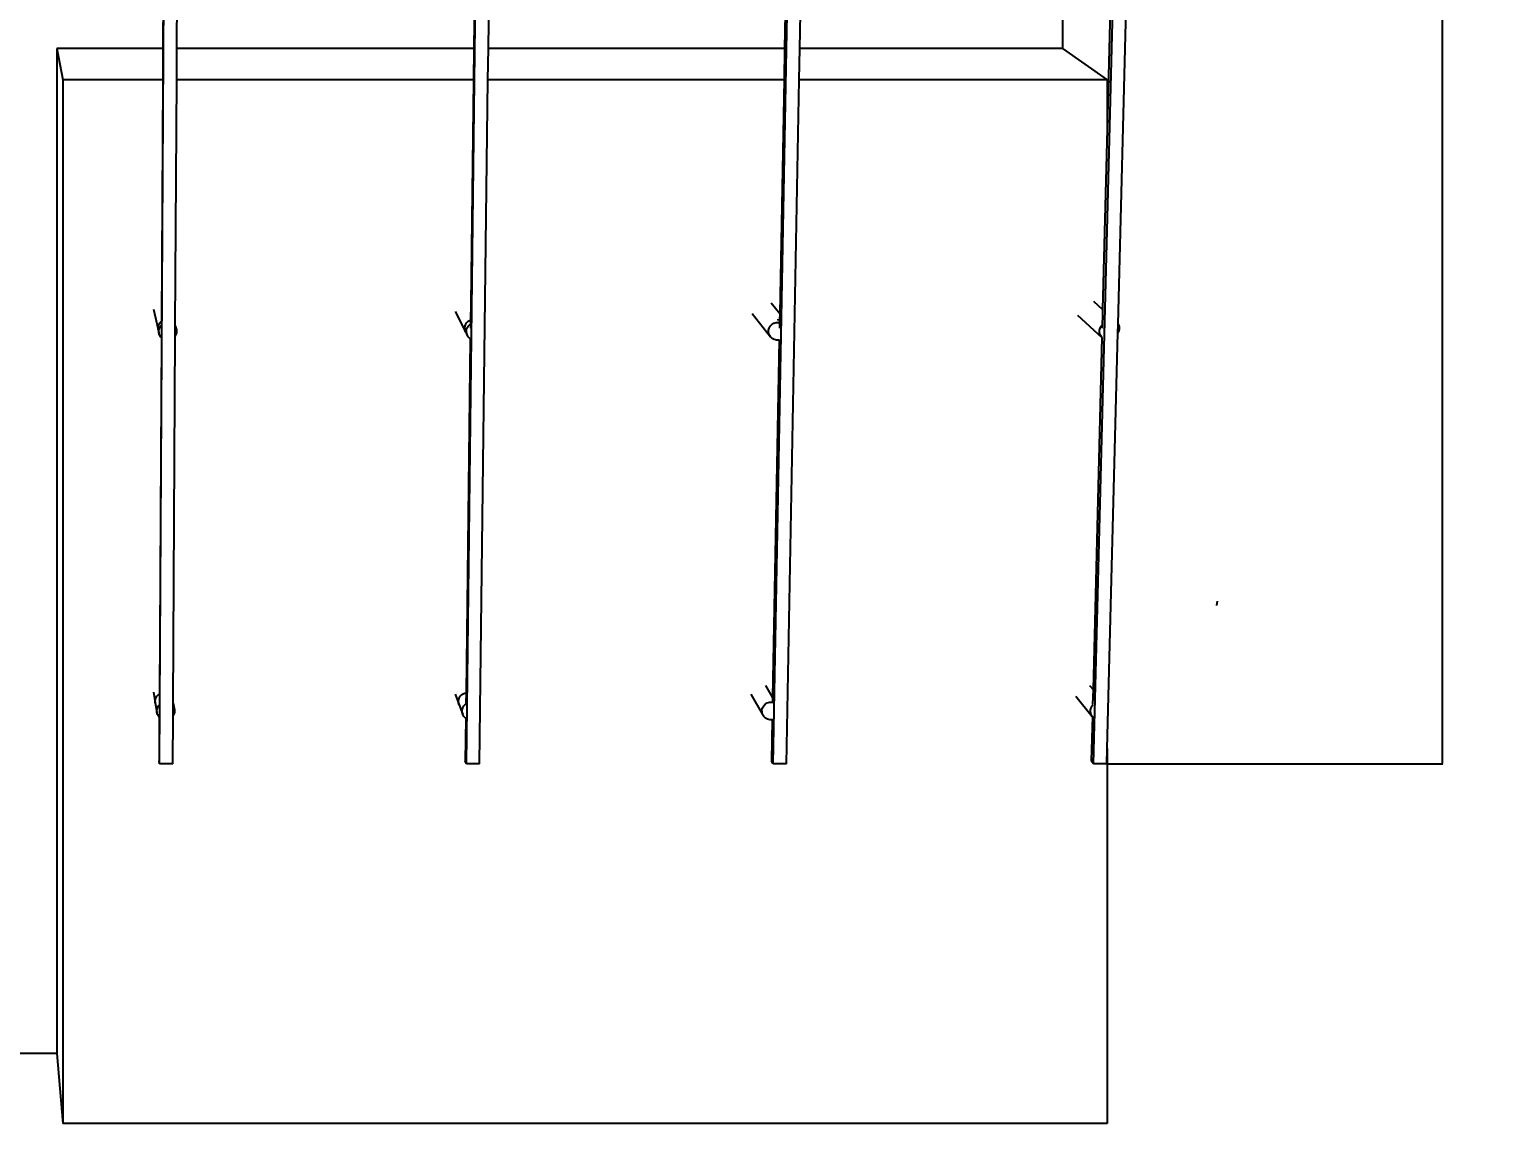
# Model space of a CAD drawing. Header units: inches. Extents: x -614 to 848, y -1045 to 1103.
# Drawn here: x 65 to 848, y -1003 to -421 of the extents above; entities that cross this region are included whole.
import ezdxf

# ---------------------------------------------------------------- set-up
doc = ezdxf.new("R2010")
doc.units = ezdxf.units.IN
doc.header["$MEASUREMENT"] = 0
doc.dimstyles.get("Standard").update_dxf_attribs({"dimtxt": 24, "dimasz": 0.18, "dimexe": 0.18, "dimexo": 0.0625, "dimgap": 0.09, "dimtad": 0, "dimtih": 1, "dimtoh": 1, "dimdec": 4, "dimzin": 0, "dimdsep": 46, "dimtxsty": 'Standard', "dimcen": 0.09, "dimclrd": 1, "dimclre": 1, "dimclrt": 1, "dimadec": 0, "dimazin": 0, "dimtfac": 1, "dimtdec": 4, "dimtofl": 0, "dimtmove": 0, "dimatfit": 3, "dimfxl": 1, "dimtolj": 1, "dimtzin": 0, "dimarcsym": 0})

# ---------------------------------------------------------------- blocks, each defined once
blk = doc.blocks.new('*D1')
at = {"color": 1, "lineweight": -2, "transparency": 16777216}
for p, q in [((684.54, 1015.55), (816.19, 1015.55)), ((816.01, 1015.37), (816.01, 114.12)), ((816.01, -811.32), (816.01, 89.94)), ((637.71, -811.5), (816.19, -811.5))]:
    blk.add_line(p, q, dxfattribs=at)
at = {"color": 1, "transparency": 16777216}
for points in [[(815.98, 1015.37), (816.04, 1015.37), (816.01, 1015.55)], [(815.98, -811.32), (816.04, -811.32), (816.01, -811.5)]]:
    blk.add_solid(points, dxfattribs=at)
at = {"layer": 'Defpoints', "color": 0, "transparency": 16777216}
for p in [(684.47, 1015.55), (637.65, -811.5), (816.01, -811.5)]:
    blk.add_point(p, dxfattribs=at)
at = {"color": 1, "transparency": 16777216, "insert": (816.01, 102.03), "char_height": 24, "attachment_point": 5}
blk.add_mtext("\\A1;124'", dxfattribs=at)

msp = doc.modelspace()

# ---------------------------------------------------------------- linework, layer by layer
for p, q in [((134.56857, -811.49995), (144.44999, 1015.55191)), ((297.50472, -811.49995), (319.35059, 1015.55191)), ((460.44086, -811.49995), (494.25119, 1015.55191)), ((630.61846, -811.49995), (676.92499, 1015.55191)), ((309.19133, -431.30695), (324.66183, 832.66782)), ((474.61717, -431.30695), (498.36482, 832.66782)), ((614.16305, -364.85099), (614.16305, -431.30695)), ((136.62089, -380.38159), (136.34607, -431.30695)), ((143.76549, -431.30695), (144.05914, -379.70727)), ((302.03516, -380.95493), (301.43441, -431.30695)), ((467.43563, -381.8691), (466.52276, -431.30695)), ((640.23713, -380.34061), (637.86191, -474.26127)), ((643.64206, -577.75252), (648.66876, -381.6088)), ((80.08921, -431.30695), (83.17963, -447.94989)), ((136.34607, -431.30695), (80.08921, -431.30695)), ((80.08921, -431.30695), (80.08921, -965.3808)), ((136.34607, -431.30695), (136.25625, -447.94989)), ((143.67077, -447.94989), (143.76549, -431.30695)), ((301.43441, -431.30695), (143.76549, -431.30695)), ((301.43441, -431.30695), (301.23585, -447.94989)), ((308.98763, -447.94989), (309.19133, -431.30695)), ((466.52276, -431.30695), (309.19133, -431.30695)), ((466.52276, -431.30695), (466.21545, -447.94989)), ((474.30448, -447.94989), (474.61717, -431.30695)), ((614.16305, -431.30695), (474.61717, -431.30695)), ((614.16305, -431.30695), (637.86191, -447.94989)), ((83.17963, -447.94989), (83.17963, -1002.63217)), ((136.25625, -447.94989), (83.17963, -447.94989)), ((136.25625, -447.94989), (135.56396, -576.23193)), ((142.92741, -578.56965), (143.67077, -447.94989)), ((301.23585, -447.94989), (143.67077, -447.94989)), ((301.23585, -447.94989), (299.81473, -567.06324)), ((304.53793, -811.49995), (308.98763, -447.94989)), ((466.21545, -447.94989), (308.98763, -447.94989)), ((466.21545, -447.94989), (463.92348, -572.07407)), ((467.47408, -811.49995), (474.30448, -447.94989)), ((637.86191, -447.94989), (474.30448, -447.94989)), ((637.86191, -447.94989), (637.86191, -474.26127)), ((637.86191, -474.26127), (635.44085, -569.99398)), ((131.31797, -569.93398), (133.78133, -580.62525)), ((291.54924, -571.09557), (297.01835, -581.80862)), ((299.81473, -567.06324), (299.71333, -575.56198)), ((459.33383, -566.41447), (463.92348, -572.07407)), ((630.51102, -565.57189), (635.44085, -569.99398)), ((635.44085, -569.99398), (635.36363, -573.04768)), ((133.76606, -579.39603), (134.06944, -578.20474)), ((134.06944, -578.20474), (134.67082, -577.13257)), ((134.46015, -579.88977), (135.06328, -578.81447)), ((134.67082, -577.13257), (135.52921, -576.25258)), ((135.06328, -578.81447), (135.55273, -578.3127)), ((135.52921, -576.25258), (135.56396, -576.23193)), ((135.55273, -578.3127), (135.54366, -579.99388)), ((135.56396, -576.23193), (135.55273, -578.3127)), ((142.92303, -579.33855), (142.92692, -578.65449)), ((142.92692, -578.65449), (142.92741, -578.56965)), ((142.92692, -578.65449), (143.10289, -579.27999)), ((142.92741, -578.56965), (143.10289, -579.27999)), ((296.67017, -579.39603), (296.97356, -578.20474)), ((296.97356, -578.20474), (297.57494, -577.13257)), ((297.57494, -577.13257), (298.43332, -576.25258)), ((297.83901, -579.88977), (298.44214, -578.81447)), ((298.43332, -576.25258), (299.49022, -575.62474)), ((298.44214, -578.81447), (299.30303, -577.93191)), ((299.30303, -577.93191), (299.68778, -577.70335)), ((299.49022, -575.62474), (299.71333, -575.56198)), ((299.68778, -577.70335), (299.66045, -579.99389)), ((299.71333, -575.56198), (299.68778, -577.70335)), ((449.23909, -572.133), (459.00002, -584.56412)), ((458.32543, -579.88977), (458.92856, -578.81447)), ((458.92856, -578.81447), (459.78944, -577.93191)), ((459.78944, -577.93191), (460.84942, -577.30225)), ((460.84942, -577.30225), (462.03625, -576.96837)), ((462.03625, -576.96837), (463.26904, -576.95305)), ((462.81993, -575.50501), (463.57771, -575.29184)), ((463.26904, -576.95305), (463.83075, -577.0961)), ((463.57771, -575.29184), (463.86413, -575.28828)), ((463.83075, -577.0961), (463.77724, -579.9939)), ((463.86413, -575.28828), (463.83075, -577.0961)), ((463.92348, -572.07407), (463.86413, -575.28828)), ((622.14385, -572.97558), (635.06451, -584.87512)), ((634.10445, -579.88977), (634.70758, -578.81447)), ((634.70758, -578.81447), (635.23136, -578.2775)), ((635.23136, -578.2775), (635.18796, -579.99384)), ((635.36363, -573.04768), (635.23136, -578.2775)), ((643.52411, -582.35506), (643.64206, -577.75252)), ((643.64206, -577.75252), (643.84647, -578.09661)), ((643.84647, -578.09661), (644.17937, -579.27999)), ((133.78133, -580.62525), (133.76606, -579.39603)), ((133.78133, -580.62525), (134.1712, -582.31732)), ((134.15588, -581.08452), (134.46015, -579.88977)), ((134.1712, -582.31732), (134.15588, -581.08452)), ((134.50507, -583.50415), (134.1712, -582.31732)), ((135.51699, -584.93698), (134.49457, -774.3922)), ((135.13474, -584.56412), (134.50507, -583.50415)), ((135.51699, -584.93698), (135.13474, -584.56412)), ((135.54366, -584.963), (135.51699, -584.93698)), ((141.78539, -779.2379), (142.89655, -583.99193)), ((142.89655, -583.99193), (142.92303, -579.33855)), ((143.23097, -583.3957), (142.89655, -583.99193)), ((142.92303, -579.33855), (143.18605, -579.78132)), ((143.10289, -579.27999), (143.51992, -580.96814)), ((143.18605, -579.78132), (143.51992, -580.96814)), ((143.53524, -582.20094), (143.23097, -583.3957)), ((143.51992, -580.96814), (143.53524, -582.20094)), ((296.68545, -580.62525), (296.67017, -579.39603)), ((297.01835, -581.80862), (296.68545, -580.62525)), ((297.01835, -581.80862), (297.88393, -583.50415)), ((299.59433, -585.53617), (297.34903, -773.72855)), ((297.53474, -581.08452), (297.83901, -579.88977)), ((297.55006, -582.31732), (297.53474, -581.08452)), ((297.88393, -583.50415), (297.55006, -582.31732)), ((298.5136, -584.56412), (297.88393, -583.50415)), ((299.39615, -585.42501), (298.5136, -584.56412)), ((299.59433, -585.53617), (299.39615, -585.42501)), ((299.66045, -585.57326), (299.59433, -585.53617)), ((458.02115, -581.08452), (458.32543, -579.88977)), ((458.03648, -582.31732), (458.02115, -581.08452)), ((458.37035, -583.50415), (458.03648, -582.31732)), ((459.00002, -584.56412), (458.37035, -583.50415)), ((459.88257, -585.42501), (459.00002, -584.56412)), ((460.95787, -586.02814), (459.88257, -585.42501)), ((463.66192, -586.23931), (460.1587, -775.96091)), ((462.15263, -586.33241), (460.95787, -586.02814)), ((463.38542, -586.31709), (462.15263, -586.33241)), ((463.66192, -586.23931), (463.38542, -586.31709)), ((463.77724, -586.20687), (463.66192, -586.23931)), ((635.06451, -584.87512), (630.33247, -771.98852)), ((633.80018, -581.08452), (634.10445, -579.88977)), ((633.8155, -582.31732), (633.80018, -581.08452)), ((634.14937, -583.50415), (633.8155, -582.31732)), ((634.77904, -584.56412), (634.14937, -583.50415)), ((635.18796, -584.963), (634.77904, -584.56412)), ((635.06515, -584.84991), (635.06451, -584.87512)), ((637.86191, -803.29662), (643.52411, -582.35506)), ((643.89126, -581.70049), (643.52411, -582.35506)), ((644.19464, -580.5092), (643.89126, -581.70049)), ((644.17937, -579.27999), (644.19464, -580.5092)), ((696.27463, -725.06311), (695.84615, -727.32616)), ((131.31797, -773.31748), (132.28339, -779.00276)), ((134.01169, -774.67905), (134.49457, -774.3922)), ((134.49457, -774.3922), (134.46501, -779.86864)), ((291.54924, -774.47907), (293.69265, -780.17288)), ((295.09178, -774.67905), (296.13684, -774.05824)), ((296.13684, -774.05824), (297.30697, -773.72907)), ((297.34903, -773.72855), (297.28269, -779.28914)), ((297.30697, -773.72907), (297.34903, -773.72855)), ((448.62281, -774.47907), (454.86869, -785.26162)), ((460.1587, -775.96091), (456.5029, -769.79797)), ((628.54387, -769.79797), (630.33247, -771.98852)), ((630.33247, -771.98852), (630.13318, -779.86863)), ((132.26828, -777.7873), (132.56828, -776.60936)), ((132.28339, -779.00276), (132.26828, -777.7873)), ((132.28339, -779.00276), (133.14622, -784.08386)), ((132.56828, -776.60936), (133.16292, -775.54919)), ((133.13101, -782.86048), (133.43296, -781.67485)), ((133.16292, -775.54919), (134.01169, -774.67905)), ((133.43296, -781.67485), (134.03149, -780.60777)), ((134.03149, -780.60777), (134.50819, -780.11906)), ((141.74777, -785.84754), (141.77517, -781.03355)), ((141.77517, -781.03355), (141.78539, -779.2379)), ((141.77517, -781.03355), (142.0922, -781.56723)), ((141.78539, -779.2379), (142.42352, -782.74499)), ((142.0922, -781.56723), (142.42352, -782.74499)), ((293.34837, -777.7873), (293.64836, -776.60936)), ((293.36348, -779.00276), (293.34837, -777.7873)), ((293.69265, -780.17288), (293.36348, -779.00276)), ((293.64836, -776.60936), (294.24301, -775.54919)), ((293.69265, -780.17288), (295.60829, -785.26162)), ((294.24301, -775.54919), (295.09178, -774.67905)), ((295.26176, -782.86048), (295.56371, -781.67485)), ((295.56371, -781.67485), (296.16223, -780.60777)), ((296.16223, -780.60777), (297.01654, -779.73196)), ((297.01654, -779.73196), (297.37124, -779.52125)), ((454.52216, -782.86048), (454.82411, -781.67485)), ((454.82411, -781.67485), (455.42263, -780.60777)), ((455.42263, -780.60777), (456.27694, -779.73196)), ((456.27694, -779.73196), (457.32882, -779.1071)), ((457.32882, -779.1071), (458.50658, -778.77578)), ((458.50658, -778.77578), (459.72996, -778.76057)), ((459.72996, -778.76057), (460.23428, -778.88901)), ((460.1587, -775.96091), (460.10856, -778.67624)), ((621.28006, -775.5165), (629.92973, -786.3135)), ((628.95835, -782.86048), (629.26029, -781.67485)), ((629.26029, -781.67485), (629.85882, -780.60777)), ((629.85882, -780.60777), (630.33553, -780.11906)), ((133.14622, -784.08386), (133.13101, -782.86048)), ((133.47754, -785.26162), (133.14622, -784.08386)), ((134.1024, -786.3135), (133.47754, -785.26162)), ((134.42852, -786.63161), (134.1024, -786.3135)), ((134.42852, -786.63161), (134.30294, -809.90048)), ((134.50819, -786.70933), (134.42852, -786.63161)), ((141.60178, -811.49995), (141.74777, -785.84754)), ((142.13678, -785.154), (141.74777, -785.84754)), ((142.43872, -783.96837), (142.13678, -785.154)), ((142.42352, -782.74499), (142.43872, -783.96837)), ((295.27696, -784.08386), (295.26176, -782.86048)), ((295.60829, -785.26162), (295.27696, -784.08386)), ((296.23314, -786.3135), (295.60829, -785.26162)), ((297.10896, -787.16781), (296.23314, -786.3135)), ((297.18816, -787.21224), (296.91747, -809.90048)), ((297.18816, -787.21224), (297.10896, -787.16781)), ((297.37124, -787.31492), (297.18816, -787.21224)), ((454.53737, -784.08386), (454.52216, -782.86048)), ((454.86869, -785.26162), (454.53737, -784.08386)), ((455.49355, -786.3135), (454.86869, -785.26162)), ((456.36936, -787.16781), (455.49355, -786.3135)), ((457.43644, -787.76633), (456.36936, -787.16781)), ((458.62207, -788.06828), (457.43644, -787.76633)), ((459.84545, -788.05308), (458.62207, -788.06828)), ((459.93588, -788.02764), (459.532, -809.90048)), ((459.93588, -788.02764), (459.84545, -788.05308)), ((460.23428, -787.94369), (459.93588, -788.02764)), ((628.97355, -784.08386), (628.95835, -782.86048)), ((629.30487, -785.26162), (628.97355, -784.08386)), ((629.92973, -786.3135), (629.30487, -785.26162)), ((629.96922, -786.35202), (629.37368, -809.90047)), ((629.96922, -786.35202), (629.92973, -786.3135)), ((630.33553, -786.70933), (629.96922, -786.35202)), ((637.65167, -811.49995), (637.86191, -803.29662)), ((637.86191, -803.29662), (637.86191, -1002.63217)), ((134.56857, -811.49995), (134.30294, -809.90048)), ((141.60178, -811.49995), (134.56857, -811.49995)), ((297.50472, -811.49995), (296.91747, -809.90048)), ((304.53793, -811.49995), (297.50472, -811.49995)), ((460.44086, -811.49995), (459.532, -809.90048)), ((467.47408, -811.49995), (460.44086, -811.49995)), ((630.61846, -811.49995), (629.37368, -809.90047)), ((637.65167, -811.49995), (630.61846, -811.49995)), ((80.08921, -965.3808), (-31.1775, -965.3808)), ((80.08921, -965.3808), (83.17963, -1002.63217)), ((637.86191, -1002.63217), (83.17963, -1002.63217))]:
    msp.add_line(p, q)

# ---------------------------------------------------------------- dimensions: what is measured, and where the dimension line sits
dim = msp.add_linear_dim(base=(816.01307, -811.49995), p1=(684.47466, 1015.55191), p2=(637.65167, -811.49995), angle=90, text="124'", dimstyle='Standard')
dim.commit()
dim.dimension.update_dxf_attribs({"geometry": '*D1', "text_midpoint": (816.01307, 102.02598)})

doc.saveas('drawing.dxf')
